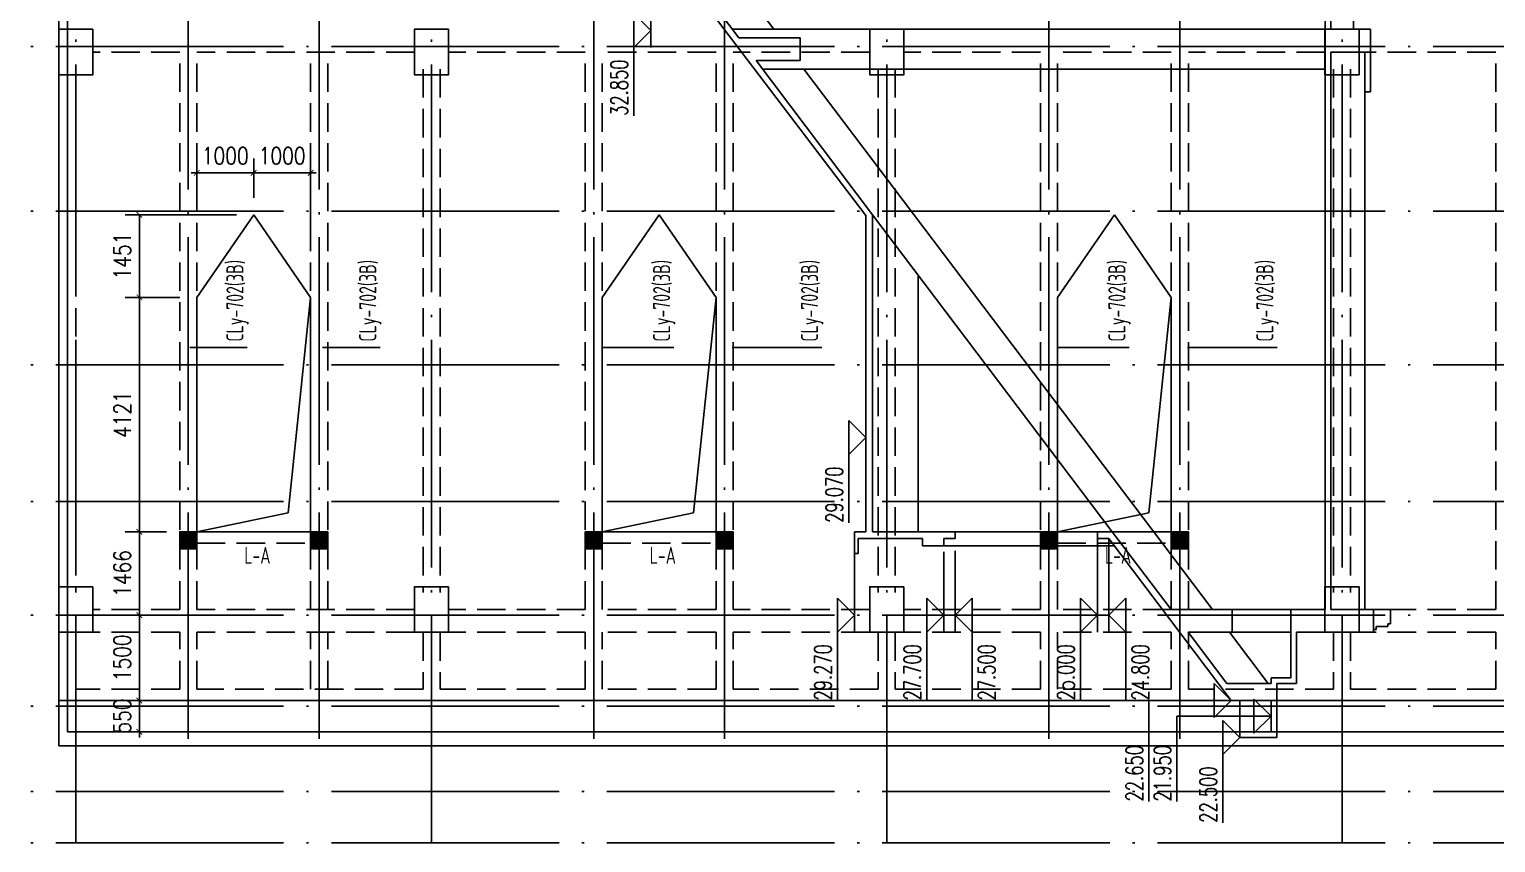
# Model space of a CAD drawing. Header units: millimetres. Extents: x 2998490 to 15040601, y 444546 to 7822218.
# Drawn here: x 14618199 to 14643967, y 7445837 to 7460137 of the extents above; entities that cross this region are included whole.
import ezdxf

# ---------------------------------------------------------------- set-up
doc = ezdxf.new("R2010")
doc.units = ezdxf.units.MM
doc.header["$LTSCALE"] = 2000
doc.linetypes.add('DASH', pattern=[0.35, 0.25, -0.1])
doc.linetypes.add('DOTE', pattern=[2.42, 2, -0.2, 0.02, -0.2])
for name, color, linetype in [('3-AXIS', 3, 'Continuous'), ('3-ban', 84, 'Continuous'), ('3-column-DOWN', 232, 'Continuous'), ('3-dote', 43, 'DOTE'), ('3-liang-R截面-X', 50, 'Continuous'), ('3-liang-R截面-Y', 70, 'Continuous'), ('3-liang-s-1', 44, 'Continuous'), ('3-liang-xu', 120, 'DASH')]:
    doc.layers.add(name, color=color, linetype=linetype)
doc.styles.add('_TCH_DIM', font='SIMPLEX', dxfattribs={"bigfont": 'GBCBIG'})
doc.styles.add('DIM_FONT', font='SIMPLEX', dxfattribs={"width": 0.8, "bigfont": 'HZTXT'})
doc.styles.add('TSSD_Rein', font='Tssdeng.shx', dxfattribs={"width": 0.7, "bigfont": 'hztxt.shx'})
doc.dimstyles.new('DIMN100', dxfattribs={"dimtxt": 300, "dimasz": 100, "dimexe": 250, "dimexo": 300, "dimgap": 150, "dimtad": 1, "dimdec": 0, "dimzin": 0, "dimdsep": 46, "dimtxsty": 'DIM_FONT', "dimblk": 'ARCHTICK', "dimcen": 0.09, "dimclrt": 7, "dimazin": 2, "dimtfac": 1, "dimtdec": 0, "dimtix": 1, "dimtmove": 2, "dimatfit": 3, "dimldrblk": 'ARCHTICK', "dimfxl": 0, "dimtolj": 1, "dimtzin": 0, "dimarcsym": 0})

# ---------------------------------------------------------------- blocks, each defined once
blk = doc.blocks.new('_ArchTick')
at = {"color": 0, "linetype": 'ByBlock', "const_width": 0.15}
blk.add_lwpolyline([(-0.5, -0.5), (0.5, 0.5)], dxfattribs=at)
blk = doc.blocks.new('*D861')
at = {"layer": '3-ban', "color": 0, "lineweight": -2}
for p, q in [((14620612, 7451303), (14619882, 7451303)), ((14620132, 7449837), (14620132, 7451303)), ((14620612, 7449837), (14619882, 7449837))]:
    blk.add_line(p, q, dxfattribs=at)
at = {"layer": 'Defpoints', "color": 0}
for p in [(14620132, 7451303), (14620912, 7451303), (14620912, 7449837)]:
    blk.add_point(p, dxfattribs=at)
at = {"layer": '3-ban', "color": 0, "lineweight": -2, "xscale": 100, "yscale": 100, "zscale": 100}
for p, rotation in [((14620132, 7451303), 90), ((14620132, 7449837), 270)]:
    blk.add_blockref('_ArchTick', p, dxfattribs=dict(at, rotation=rotation))
at = {"layer": '3-ban', "color": 7, "insert": (14619832, 7450570), "char_height": 300, "attachment_point": 5, "rotation": 90, "style": 'DIM_FONT'}
blk.add_mtext('\\A1;1466', dxfattribs=at)
blk = doc.blocks.new('*D862')
at = {"layer": '3-ban', "color": 0, "lineweight": -2}
for p, q in [((14620842, 7455424), (14619882, 7455424)), ((14620132, 7451303), (14620132, 7455424)), ((14620612, 7451303), (14619882, 7451303))]:
    blk.add_line(p, q, dxfattribs=at)
at = {"layer": 'Defpoints', "color": 0}
for p in [(14620132, 7455424), (14621142, 7455424), (14620912, 7451303)]:
    blk.add_point(p, dxfattribs=at)
at = {"layer": '3-ban', "color": 0, "lineweight": -2, "xscale": 100, "yscale": 100, "zscale": 100}
for p, rotation in [((14620132, 7455424), 90), ((14620132, 7451303), 270)]:
    blk.add_blockref('_ArchTick', p, dxfattribs=dict(at, rotation=rotation))
at = {"layer": '3-ban', "color": 7, "insert": (14619832, 7453363), "char_height": 300, "attachment_point": 5, "rotation": 90, "style": 'DIM_FONT'}
blk.add_mtext('\\A1;4121', dxfattribs=at)
blk = doc.blocks.new('*D863')
at = {"layer": '3-ban', "color": 0, "lineweight": -2}
for p, q in [((14621842, 7456875), (14619882, 7456875)), ((14620132, 7455424), (14620132, 7456875)), ((14620842, 7455424), (14619882, 7455424))]:
    blk.add_line(p, q, dxfattribs=at)
at = {"layer": 'Defpoints', "color": 0}
for p in [(14620132, 7456875), (14622142, 7456875), (14621142, 7455424)]:
    blk.add_point(p, dxfattribs=at)
at = {"layer": '3-ban', "color": 0, "lineweight": -2, "xscale": 100, "yscale": 100, "zscale": 100}
for p, rotation in [((14620132, 7456875), 90), ((14620132, 7455424), 270)]:
    blk.add_blockref('_ArchTick', p, dxfattribs=dict(at, rotation=rotation))
at = {"layer": '3-ban', "color": 7, "insert": (14619832, 7456150), "char_height": 300, "attachment_point": 5, "rotation": 90, "style": 'DIM_FONT'}
blk.add_mtext('\\A1;1451', dxfattribs=at)
blk = doc.blocks.new('*D864')
at = {"layer": '3-ban', "color": 0, "lineweight": -2}
for p, q in [((14621142, 7457175), (14621142, 7457864)), ((14622142, 7457175), (14622142, 7457864)), ((14621142, 7457614), (14621042, 7457614)), ((14621142, 7457614), (14622142, 7457614)), ((14622142, 7457614), (14622242, 7457614))]:
    blk.add_line(p, q, dxfattribs=at)
at = {"layer": 'Defpoints', "color": 0}
for p in [(14622142, 7457614), (14621142, 7456875), (14622142, 7456875)]:
    blk.add_point(p, dxfattribs=at)
at = {"layer": '3-ban', "color": 0, "lineweight": -2, "xscale": 100, "yscale": 100, "zscale": 100}
blk.add_blockref('_ArchTick', (14621142, 7457614), dxfattribs=at)
at = {"layer": '3-ban', "color": 0, "lineweight": -2, "xscale": 100, "yscale": 100, "zscale": 100, "rotation": 180}
blk.add_blockref('_ArchTick', (14622142, 7457614), dxfattribs=at)
at = {"layer": '3-ban', "color": 7, "insert": (14621642, 7457914), "char_height": 300, "attachment_point": 5, "style": 'DIM_FONT'}
blk.add_mtext('\\A1;1000', dxfattribs=at)
blk = doc.blocks.new('*D865')
at = {"layer": '3-ban', "color": 0, "lineweight": -2}
for p, q in [((14622142, 7457175), (14622142, 7457864)), ((14623142, 7456675), (14623142, 7457864)), ((14622142, 7457614), (14622042, 7457614)), ((14622142, 7457614), (14623142, 7457614)), ((14623142, 7457614), (14623242, 7457614))]:
    blk.add_line(p, q, dxfattribs=at)
at = {"layer": 'Defpoints', "color": 0}
for p in [(14623142, 7457614), (14622142, 7456875), (14623142, 7456375)]:
    blk.add_point(p, dxfattribs=at)
at = {"layer": '3-ban', "color": 0, "lineweight": -2, "xscale": 100, "yscale": 100, "zscale": 100}
blk.add_blockref('_ArchTick', (14622142, 7457614), dxfattribs=at)
at = {"layer": '3-ban', "color": 0, "lineweight": -2, "xscale": 100, "yscale": 100, "zscale": 100, "rotation": 180}
blk.add_blockref('_ArchTick', (14623142, 7457614), dxfattribs=at)
at = {"layer": '3-ban', "color": 7, "insert": (14622642, 7457914), "char_height": 300, "attachment_point": 5, "style": 'DIM_FONT'}
blk.add_mtext('\\A1;1000', dxfattribs=at)
blk = doc.blocks.new('*D1474')
at = {"layer": '3-ban', "color": 0, "lineweight": -2}
for p, q in [((14620692, 7449837), (14619882, 7449837)), ((14620132, 7449837), (14620132, 7448337)), ((14620692, 7448337), (14619882, 7448337))]:
    blk.add_line(p, q, dxfattribs=at)
at = {"layer": 'Defpoints', "color": 0}
for p in [(14620992, 7449837), (14620132, 7448337), (14620992, 7448337)]:
    blk.add_point(p, dxfattribs=at)
at = {"layer": '3-ban', "color": 0, "lineweight": -2, "xscale": 100, "yscale": 100, "zscale": 100}
for p, rotation in [((14620132, 7449837), 90), ((14620132, 7448337), 270)]:
    blk.add_blockref('_ArchTick', p, dxfattribs=dict(at, rotation=rotation))
at = {"layer": '3-ban', "color": 7, "insert": (14619832, 7449087), "char_height": 300, "attachment_point": 5, "rotation": 90, "style": 'DIM_FONT'}
blk.add_mtext('\\A1;1500', dxfattribs=at)
blk = doc.blocks.new('*D1475')
at = {"layer": '3-ban', "color": 0, "lineweight": -2}
for p, q in [((14620692, 7448337), (14619882, 7448337)), ((14620132, 7448337), (14620132, 7448437)), ((14620132, 7448337), (14620132, 7447787)), ((14620603, 7447787), (14619882, 7447787)), ((14620132, 7447787), (14620132, 7447687))]:
    blk.add_line(p, q, dxfattribs=at)
at = {"layer": 'Defpoints', "color": 0}
for p in [(14620992, 7448337), (14620132, 7447787), (14620903, 7447787)]:
    blk.add_point(p, dxfattribs=at)
at = {"layer": '3-ban', "color": 0, "lineweight": -2, "xscale": 100, "yscale": 100, "zscale": 100}
for p, rotation in [((14620132, 7448337), 270), ((14620132, 7447787), 90)]:
    blk.add_blockref('_ArchTick', p, dxfattribs=dict(at, rotation=rotation))
at = {"layer": '3-ban', "color": 7, "insert": (14619832, 7448062), "char_height": 300, "attachment_point": 5, "rotation": 90, "style": 'DIM_FONT'}
blk.add_mtext('\\A1;550', dxfattribs=at)
blk = doc.blocks.new('wp')
at = {"layer": '3-ban'}
for p, q in [((14071214, 7460441), (14069414, 7460441)), ((14070914, 7460141), (14070614, 7460441)), ((14070914, 7460141), (14071214, 7460441)), ((14072636, 7460141), (14070614, 7460141)), ((14070936, 7457979), (14072636, 7459263)), ((14074336, 7457979), (14072636, 7459263)), ((14070936, 7458706), (14070936, 7448291)), ((14074336, 7458731), (14074336, 7448291)), ((14070236, 7458177), (14070236, 7448291)), ((14075036, 7458202), (14075036, 7448291)), ((14060736, 7450272), (14070236, 7457450)), ((14084536, 7450272), (14075036, 7457450)), ((14060936, 7456862), (14059136, 7456862)), ((14060636, 7456562), (14060336, 7456862)), ((14060636, 7456562), (14060936, 7456862)), ((14061982, 7456562), (14060336, 7456562)), ((14064059, 7456662), (14062259, 7456662)), ((14063759, 7456362), (14063459, 7456662)), ((14063759, 7456362), (14064059, 7456662)), ((14065106, 7456362), (14063459, 7456362)), ((14062102, 7452032), (14067674, 7456242)), ((14083169, 7452032), (14077597, 7456242)), ((14060936, 7455291), (14059136, 7455291)), ((14060636, 7454991), (14060336, 7455291)), ((14060636, 7454991), (14060936, 7455291)), ((14062102, 7455444), (14066619, 7455444)), ((14083169, 7455444), (14078653, 7455444)), ((14061752, 7454991), (14060336, 7454991)), ((14060636, 7454791), (14060336, 7454491)), ((14061768, 7454791), (14060336, 7454791)), ((14060636, 7454791), (14060936, 7454491)), ((14061852, 7454991), (14061852, 7451993)), ((14062102, 7454791), (14062102, 7452291)), ((14083169, 7454791), (14083169, 7452291)), ((14083389, 7454991), (14083389, 7452016)), ((14060936, 7454491), (14059136, 7454491)), ((14060936, 7452591), (14059136, 7452591)), ((14060636, 7452291), (14060336, 7452591)), ((14060636, 7452291), (14060936, 7452591)), ((14061982, 7452291), (14060336, 7452291)), ((14060636, 7452091), (14060336, 7451791)), ((14061982, 7452091), (14060336, 7452091)), ((14060636, 7452091), (14060936, 7451791)), ((14086736, 7452045), (14085236, 7452045)), ((14086736, 7449791), (14086736, 7452045)), ((14060936, 7451791), (14059136, 7451791)), ((14059136, 7451389), (14057361, 7451389)), ((14059136, 7449941), (14059136, 7451389)), ((14086411, 7451256), (14084911, 7451256)), ((14086411, 7449241), (14086411, 7451256)), ((14058861, 7450895), (14057361, 7450895)), ((14058861, 7449241), (14058861, 7450895)), ((14059136, 7449941), (14058836, 7450241)), ((14059436, 7450241), (14058836, 7450241)), ((14059136, 7449941), (14059436, 7450241)), ((14058786, 7450091), (14056986, 7450091)), ((14058486, 7449791), (14058186, 7450091)), ((14058486, 7449791), (14058786, 7450091)), ((14059436, 7449290), (14060336, 7449970)), ((14060336, 7449922), (14060336, 7448891)), ((14060736, 7449922), (14060736, 7448891)), ((14084536, 7449922), (14084536, 7448891)), ((14085836, 7449290), (14084936, 7449970)), ((14084936, 7449922), (14084936, 7448891)), ((14086736, 7449791), (14086436, 7450091)), ((14087036, 7450091), (14086436, 7450091)), ((14086736, 7449791), (14087036, 7450091)), ((14058586, 7449791), (14059136, 7449791)), ((14086686, 7449791), (14086136, 7449791)), ((14086686, 7449791), (14086136, 7449791)), ((14058861, 7449241), (14058561, 7449541)), ((14059161, 7449541), (14058561, 7449541)), ((14058861, 7449241), (14059161, 7449541)), ((14086411, 7449241), (14086111, 7449541)), ((14086711, 7449541), (14086111, 7449541)), ((14086411, 7449241), (14086711, 7449541)), ((14060736, 7447591), (14069836, 7447591)), ((14074336, 7447791), (14070936, 7447791)), ((14084536, 7447591), (14075436, 7447591)), ((14060386, 7447441), (14060736, 7447441)), ((14084886, 7447441), (14084536, 7447441))]:
    blk.add_line(p, q, dxfattribs=at)
at = {"layer": '3-ban', "color": 2}
for p, q in [((14067661, 7456362), (14072636, 7460141)), ((14070786, 7458593), (14072636, 7459990)), ((14077611, 7456362), (14072636, 7460141)), ((14074486, 7458593), (14072636, 7459990)), ((14070786, 7457515), (14070786, 7458593)), ((14074486, 7457515), (14074486, 7458593)), ((14067674, 7456242), (14070386, 7458290)), ((14070386, 7457515), (14070386, 7458290)), ((14074886, 7457515), (14074886, 7458290)), ((14077597, 7456242), (14074886, 7458290)), ((14070386, 7457515), (14070786, 7457515)), ((14074886, 7457515), (14074486, 7457515)), ((14061722, 7456562), (14061722, 7456499)), ((14061722, 7456562), (14062102, 7456562)), ((14062102, 7456562), (14062102, 7456362)), ((14083169, 7456562), (14083169, 7456362)), ((14083549, 7456562), (14083169, 7456562)), ((14083549, 7456562), (14083549, 7456499)), ((14061722, 7456499), (14061982, 7456499)), ((14061982, 7455366), (14061982, 7456499)), ((14067661, 7456362), (14062102, 7456362)), ((14077611, 7456362), (14083169, 7456362)), ((14083549, 7456499), (14083289, 7456499)), ((14083289, 7455366), (14083289, 7456499)), ((14062102, 7454791), (14062102, 7456242)), ((14067674, 7456242), (14062102, 7456242)), ((14077597, 7456242), (14083169, 7456242)), ((14083169, 7454791), (14083169, 7456242)), ((14061982, 7455366), (14061852, 7455366)), ((14061852, 7454991), (14061852, 7455366)), ((14083289, 7455366), (14083419, 7455366)), ((14083419, 7454991), (14083419, 7455366)), ((14061852, 7454991), (14061982, 7454991)), ((14061982, 7454991), (14061982, 7454791)), ((14061982, 7454791), (14062102, 7454791)), ((14083289, 7454791), (14083169, 7454791)), ((14083289, 7454991), (14083289, 7454791)), ((14083419, 7454991), (14083289, 7454991)), ((14061982, 7452091), (14061982, 7452291)), ((14061982, 7452291), (14062102, 7452291)), ((14062102, 7452032), (14062102, 7452291)), ((14083169, 7452032), (14083169, 7452291)), ((14083289, 7452291), (14083169, 7452291)), ((14083289, 7452091), (14083289, 7452291)), ((14059136, 7449941), (14061982, 7452091)), ((14060736, 7450999), (14062102, 7452032)), ((14084536, 7450999), (14083169, 7452032)), ((14086136, 7449941), (14083289, 7452091)), ((14060736, 7449922), (14060736, 7450999)), ((14084536, 7449922), (14084536, 7450999)), ((14084536, 7449922), (14084536, 7450999)), ((14059436, 7450017), (14060336, 7450697)), ((14060336, 7449922), (14060336, 7450697)), ((14084936, 7449922), (14084936, 7450697)), ((14085836, 7450017), (14084936, 7450697)), ((14059136, 7449941), (14059136, 7449241)), ((14059436, 7450017), (14059436, 7449241)), ((14060336, 7449922), (14060736, 7449922)), ((14084936, 7449922), (14084536, 7449922)), ((14085836, 7450017), (14085836, 7449241)), ((14086136, 7449941), (14086136, 7449241)), ((14058486, 7449791), (14058486, 7449141)), ((14058486, 7449791), (14058586, 7449791)), ((14058586, 7449791), (14058586, 7449241)), ((14086686, 7449791), (14086686, 7449241)), ((14086786, 7449791), (14086686, 7449791)), ((14086786, 7449791), (14086786, 7449141)), ((14059436, 7449141), (14058486, 7449141)), ((14059136, 7449241), (14058586, 7449241)), ((14059536, 7449241), (14059436, 7449241)), ((14059436, 7449141), (14059436, 7448791)), ((14059536, 7449241), (14059536, 7448891)), ((14085736, 7449241), (14085836, 7449241)), ((14085736, 7449241), (14085736, 7448891)), ((14085836, 7449141), (14086786, 7449141)), ((14085836, 7449141), (14085836, 7448791)), ((14086136, 7449241), (14086686, 7449241)), ((14060736, 7448891), (14059536, 7448891)), ((14060736, 7448891), (14060736, 7448291)), ((14084536, 7448891), (14085736, 7448891)), ((14084536, 7448891), (14084536, 7448291)), ((14060336, 7448791), (14059436, 7448791)), ((14060336, 7447441), (14060336, 7448791)), ((14084936, 7447441), (14084936, 7448791)), ((14084936, 7448791), (14085836, 7448791)), ((14076986, 7448291), (14060736, 7448291)), ((14060736, 7448191), (14060736, 7447141)), ((14070536, 7448191), (14060736, 7448191)), ((14070536, 7448191), (14070536, 7447591)), ((14070936, 7448191), (14070936, 7447491)), ((14074336, 7448191), (14070936, 7448191)), ((14074336, 7448191), (14074336, 7447491)), ((14084536, 7448191), (14074736, 7448191)), ((14074736, 7448191), (14074736, 7447591)), ((14084536, 7448291), (14076986, 7448291)), ((14084536, 7448191), (14084536, 7447141)), ((14069836, 7447591), (14070536, 7447591)), ((14069836, 7447591), (14069836, 7447491)), ((14069836, 7447591), (14069836, 7447491)), ((14075436, 7447591), (14074736, 7447591)), ((14075436, 7447591), (14075436, 7447491)), ((14075436, 7447491), (14075436, 7447591)), ((14060336, 7447441), (14060386, 7447441)), ((14060386, 7447441), (14060386, 7447391)), ((14060436, 7447391), (14060386, 7447391)), ((14060436, 7447391), (14060436, 7447191)), ((14069836, 7447491), (14070936, 7447491)), ((14075436, 7447491), (14074336, 7447491)), ((14084836, 7447391), (14084886, 7447391)), ((14084836, 7447391), (14084836, 7447191)), ((14084886, 7447441), (14084886, 7447391)), ((14084936, 7447441), (14084886, 7447441)), ((14060486, 7447191), (14060436, 7447191)), ((14060486, 7447191), (14060486, 7447141)), ((14060736, 7447141), (14060486, 7447141)), ((14084536, 7447141), (14084786, 7447141)), ((14084786, 7447191), (14084836, 7447191)), ((14084786, 7447191), (14084786, 7447141))]:
    blk.add_line(p, q, dxfattribs=at)
at = {"layer": '3-ban', "style": '_TCH_DIM', "width": 0.705882}
for s, p in [('32.850', (14069414, 7460546)), ('29.270', (14059136, 7456967)), ('29.070', (14062259, 7456767)), ('27.700', (14059136, 7455396)), ('27.500', (14059136, 7454089)), ('25.000', (14059136, 7452696)), ('22.500', (14085236, 7452150)), ('22.650', (14057361, 7451494)), ('24.800', (14059136, 7451389)), ('21.950', (14084911, 7451361)), ('21.950', (14057361, 7451000)), ('22.500', (14056986, 7450196))]:
    blk.add_text(s, height=297.5, dxfattribs=at).set_placement(p)

msp = doc.modelspace()

# ---------------------------------------------------------------- hatches: boundary and pattern name
at = {"layer": '3-ban'}
for points in [[(14620841.9, 7451003), (14621141.9, 7451003), (14621141.9, 7451303), (14620841.9, 7451303)], [(14623141.9, 7451003), (14623441.9, 7451003), (14623441.9, 7451303), (14623141.9, 7451303)], [(14627966.9, 7451003), (14628266.9, 7451003), (14628266.9, 7451303), (14627966.9, 7451303)], [(14630266.9, 7451003), (14630566.9, 7451003), (14630566.9, 7451303), (14630266.9, 7451303)], [(14635966.9, 7451003), (14636266.9, 7451003), (14636266.9, 7451303), (14635966.9, 7451303)], [(14638266.9, 7451003), (14638566.9, 7451003), (14638566.9, 7451303), (14638266.9, 7451303)]]:
    msp.add_hatch(color=8, dxfattribs=at).paths.add_polyline_path(points)

# ---------------------------------------------------------------- linework, layer by layer
at = {"layer": '3-AXIS', "color": 15, "linetype": 'DOTE'}
for p, q in [((14619016.8, 7445836.7), (14619016.8, 7476351.2)), ((14625266.8, 7445836.7), (14625266.8, 7476351.2)), ((14633266.8, 7445836.7), (14633266.8, 7476351.2)), ((14641266.8, 7445836.7), (14641266.8, 7476351.2)), ((14695266.8, 7459836.7), (14614408.5, 7459836.7)), ((14695266.8, 7456936.7), (14614408.5, 7456936.7)), ((14695266.8, 7454236.7), (14614408.5, 7454236.7)), ((14695266.8, 7451836.7), (14614408.5, 7451836.7)), ((14695266.8, 7449836.7), (14614408.5, 7449836.7)), ((14695266.8, 7448236.7), (14614408.5, 7448236.7)), ((14695266.8, 7446736.7), (14614408.5, 7446736.7)), ((14695266.8, 7445836.7), (14614408.5, 7445836.7))]:
    msp.add_line(p, q, dxfattribs=at)
at = {"layer": '3-ban'}
for points in [[(14620841.9, 7451003), (14621141.9, 7451003), (14621141.9, 7451303), (14620841.9, 7451303)], [(14623141.9, 7451003), (14623441.9, 7451003), (14623441.9, 7451303), (14623141.9, 7451303)], [(14627966.9, 7451003), (14628266.9, 7451003), (14628266.9, 7451303), (14627966.9, 7451303)], [(14630266.9, 7451003), (14630566.9, 7451003), (14630566.9, 7451303), (14630266.9, 7451303)], [(14635966.9, 7451003), (14636266.9, 7451003), (14636266.9, 7451303), (14635966.9, 7451303)], [(14638266.9, 7451003), (14638566.9, 7451003), (14638566.9, 7451303), (14638266.9, 7451303)]]:
    msp.add_lwpolyline(points, close=True, dxfattribs=at)
at = {"layer": '3-column-DOWN'}
for points in [[(14619316.9, 7460136.7), (14618716.9, 7460136.7), (14618716.9, 7459336.7), (14619316.9, 7459336.7)], [(14625566.9, 7460136.7), (14624966.9, 7460136.7), (14624966.9, 7459336.7), (14625566.9, 7459336.7)], [(14633566.9, 7460136.7), (14632966.9, 7460136.7), (14632966.9, 7459336.7), (14633566.9, 7459336.7)], [(14641566.9, 7460136.7), (14640966.9, 7460136.7), (14640966.9, 7459336.7), (14641566.9, 7459336.7)], [(14619316.9, 7450336.7), (14618716.9, 7450336.7), (14618716.9, 7449536.7), (14619316.9, 7449536.7)], [(14625566.9, 7450336.7), (14624966.9, 7450336.7), (14624966.9, 7449536.7), (14625566.9, 7449536.7)], [(14633566.9, 7450336.7), (14632966.9, 7450336.7), (14632966.9, 7449536.7), (14633566.9, 7449536.7)], [(14641566.9, 7450336.7), (14640966.9, 7450336.7), (14640966.9, 7449536.7), (14641566.9, 7449536.7)]]:
    msp.add_lwpolyline(points, close=True, dxfattribs=at)
at = {"layer": '3-dote'}
for p, q in [((14620991.8, 7475841.9), (14620991.8, 7447660.3)), ((14623291.8, 7475841.9), (14623291.8, 7447660.3)), ((14628116.8, 7475841.9), (14628116.8, 7447660.3)), ((14630416.8, 7475841.9), (14630416.8, 7447660.3)), ((14636116.8, 7475841.9), (14636116.8, 7447660.3)), ((14638416.8, 7475841.9), (14638416.8, 7447660.3))]:
    msp.add_line(p, q, dxfattribs=at)
at = {"layer": '3-liang-R截面-Y'}
for p, q in [((14622028.6, 7454542.3), (14621019.4, 7454542.3)), ((14624362.6, 7454542.3), (14623353.4, 7454542.3)), ((14629527.4, 7454542.3), (14628252.3, 7454542.3)), ((14632127.4, 7454542.3), (14630552.3, 7454542.3)), ((14637527.4, 7454542.3), (14636252.3, 7454542.3)), ((14640127.4, 7454542.3), (14638552.3, 7454542.3))]:
    msp.add_line(p, q, dxfattribs=at)
at = {"layer": '3-liang-s-1'}
for p, q in [((14618716.9, 7447536.7), (14618716.9, 7476136.7)), ((14618866.9, 7447786.7), (14618866.9, 7475886.7)), ((14618866.9, 7448336.7), (14682766.9, 7448336.7)), ((14618866.9, 7447786.7), (14683316.9, 7447786.7)), ((14618716.9, 7447536.7), (14683566.8, 7447536.7))]:
    msp.add_line(p, q, dxfattribs=at)
at = {"layer": '3-liang-s-1', "ltscale": 3}
for points in [[(14622141.9, 7456875.2), (14623141.9, 7455423.9), (14623141.9, 7451303), (14621141.9, 7451303), (14621141.9, 7455423.9)], [(14629266.9, 7456875.2), (14630266.9, 7455423.9), (14630266.9, 7451303), (14628266.9, 7451303), (14628266.9, 7455423.9)], [(14637266.9, 7456875.2), (14638266.9, 7455423.9), (14638266.9, 7451303), (14636266.9, 7451303), (14636266.9, 7455423.9)]]:
    msp.add_lwpolyline(points, close=True, dxfattribs=at)
at = {"layer": '3-liang-s-1'}
for points in [[(14623141.9, 7455423.9), (14622745.5, 7451637), (14621141.9, 7451303)], [(14630266.9, 7455423.9), (14629870.5, 7451637), (14628266.9, 7451303)], [(14638266.9, 7455423.9), (14637870.5, 7451637), (14636266.9, 7451303)]]:
    msp.add_lwpolyline(points, dxfattribs=at)
at = {"layer": '3-liang-xu'}
for p, q in [((14638266.9, 7460136.7), (14636266.9, 7460136.7)), ((14620841.9, 7459736.7), (14619316.9, 7459736.7)), ((14620841.9, 7449936.7), (14620841.9, 7459736.7)), ((14624966.9, 7459736.7), (14621141.9, 7459736.7)), ((14621141.9, 7449936.7), (14621141.9, 7459736.7)), ((14623141.9, 7449936.7), (14623141.9, 7459736.7)), ((14623441.9, 7449936.7), (14623441.9, 7459736.7)), ((14627966.9, 7459736.7), (14625566.9, 7459736.7)), ((14627966.9, 7449936.7), (14627966.9, 7459736.7)), ((14630266.9, 7459736.7), (14628266.9, 7459736.7)), ((14628266.9, 7449936.7), (14628266.9, 7459736.7)), ((14630266.9, 7449936.7), (14630266.9, 7459736.7)), ((14632966.9, 7459736.7), (14630566.9, 7459736.7)), ((14630566.9, 7449936.7), (14630566.9, 7459736.7)), ((14635966.9, 7459736.7), (14633566.9, 7459736.7)), ((14635966.9, 7449936.7), (14635966.9, 7459736.7)), ((14638266.9, 7459736.7), (14636266.9, 7459736.7)), ((14636266.9, 7449936.7), (14636266.9, 7459736.7)), ((14638266.9, 7449936.7), (14638266.9, 7459736.7)), ((14640966.9, 7459736.7), (14638566.9, 7459736.7)), ((14638566.9, 7449936.7), (14638566.9, 7459736.7)), ((14643966.9, 7459736.7), (14641566.9, 7459736.7)), ((14643966.9, 7449936.7), (14643966.9, 7459736.7)), ((14618716.9, 7459436.7), (14618716.9, 7450236.7)), ((14619016.9, 7459436.7), (14619016.9, 7450236.7)), ((14625116.9, 7459436.7), (14625116.9, 7450236.7)), ((14625416.9, 7459436.7), (14625416.9, 7450236.7)), ((14633116.9, 7459436.7), (14633116.9, 7450236.7)), ((14633416.9, 7459436.7), (14633416.9, 7450236.7)), ((14641116.9, 7459436.7), (14641116.9, 7450236.7)), ((14641416.9, 7459436.7), (14641416.9, 7450236.7)), ((14621141.9, 7451303), (14623141.9, 7451303)), ((14628266.9, 7451303), (14630266.9, 7451303)), ((14636266.9, 7451303), (14638266.9, 7451303)), ((14621141.9, 7451103), (14623141.9, 7451103)), ((14628266.9, 7451103), (14630266.9, 7451103)), ((14636266.9, 7451103), (14638266.9, 7451103)), ((14620841.9, 7449936.7), (14619316.9, 7449936.7)), ((14624966.9, 7449936.7), (14621141.9, 7449936.7)), ((14627966.9, 7449936.7), (14625566.9, 7449936.7)), ((14630266.9, 7449936.7), (14628266.9, 7449936.7)), ((14632966.9, 7449936.7), (14630566.9, 7449936.7)), ((14635966.9, 7449936.7), (14633566.9, 7449936.7)), ((14638266.9, 7449936.7), (14636266.9, 7449936.7)), ((14640966.9, 7449936.7), (14638566.9, 7449936.7)), ((14643966.9, 7449936.7), (14641566.9, 7449936.7)), ((14618716.9, 7448336.7), (14618716.9, 7449536.7)), ((14619016.9, 7449536.7), (14619016.9, 7448536.7)), ((14620841.9, 7449536.7), (14619316.9, 7449536.7)), ((14620841.9, 7448536.7), (14620841.9, 7449536.7)), ((14624966.9, 7449536.7), (14621141.9, 7449536.7)), ((14621141.9, 7448536.7), (14621141.9, 7449536.7)), ((14623141.9, 7448536.7), (14623141.9, 7449536.7)), ((14623441.9, 7448536.7), (14623441.9, 7449536.7)), ((14625116.9, 7449536.7), (14625116.9, 7448536.7)), ((14625416.9, 7449536.7), (14625416.9, 7448536.7)), ((14627966.9, 7449536.7), (14625566.9, 7449536.7)), ((14627966.9, 7448536.7), (14627966.9, 7449536.7)), ((14628266.9, 7448536.7), (14628266.9, 7449536.7)), ((14630266.9, 7449536.7), (14628266.9, 7449536.7)), ((14630266.9, 7448536.7), (14630266.9, 7449536.7)), ((14632966.9, 7449536.7), (14630566.9, 7449536.7)), ((14630566.9, 7448536.7), (14630566.9, 7449536.7)), ((14633116.9, 7449536.7), (14633116.9, 7448536.7)), ((14633416.9, 7449536.7), (14633416.9, 7448536.7)), ((14635966.9, 7449536.7), (14633566.9, 7449536.7)), ((14635966.9, 7448536.7), (14635966.9, 7449536.7)), ((14636266.9, 7448536.7), (14636266.9, 7449536.7)), ((14638266.9, 7449536.7), (14636266.9, 7449536.7)), ((14638266.9, 7448536.7), (14638266.9, 7449536.7)), ((14640966.9, 7449536.7), (14638566.9, 7449536.7)), ((14638566.9, 7448536.7), (14638566.9, 7449536.7)), ((14641116.9, 7449536.7), (14641116.9, 7448536.7)), ((14641416.9, 7449536.7), (14641416.9, 7448536.7)), ((14643966.9, 7449536.7), (14641566.9, 7449536.7)), ((14643966.9, 7448536.7), (14643966.9, 7449536.7)), ((14682766.8, 7448336.7), (14618716.9, 7448336.7)), ((14620841.9, 7448536.7), (14619016.9, 7448536.7)), ((14625116.9, 7448536.7), (14621141.9, 7448536.7)), ((14627966.9, 7448536.7), (14625416.9, 7448536.7)), ((14630266.9, 7448536.7), (14628266.9, 7448536.7)), ((14633116.9, 7448536.7), (14630566.9, 7448536.7)), ((14635966.9, 7448536.7), (14633416.9, 7448536.7)), ((14638266.9, 7448536.7), (14636266.9, 7448536.7)), ((14641116.9, 7448536.7), (14638566.9, 7448536.7)), ((14643966.9, 7448536.7), (14641416.9, 7448536.7))]:
    msp.add_line(p, q, dxfattribs=at)

# ---------------------------------------------------------------- block references
at = {"layer": '3-ban', "rotation": 90}
msp.add_blockref('wp', (22089260.7, -6610799), dxfattribs=at)

# ---------------------------------------------------------------- texts
at = {"layer": '3-liang-R截面-X', "style": 'TSSD_Rein', "width": 0.7}
for p in [(14621976.2, 7450739.6), (14629101.2, 7450739.6), (14637101.2, 7450739.6)]:
    msp.add_text('L-A', height=300, dxfattribs=at).set_placement(p)
at = {"layer": '3-liang-R截面-Y', "style": 'TSSD_Rein', "width": 0.7}
for p in [(14621961.3, 7454646.5), (14624295.2, 7454646.5), (14629460, 7454646.5), (14632060, 7454646.5), (14637460, 7454646.5), (14640060, 7454646.5)]:
    msp.add_text('CLy-702(3B)', height=300, rotation=90, dxfattribs=at).set_placement(p)

# ---------------------------------------------------------------- dimensions: what is measured, and where the dimension line sits
at = {"layer": '3-ban'}
for base, p1, p2, picture, middle in [((14622141.9, 7457614), (14621141.9, 7456875.2), (14622141.9, 7456875.2), '*D864', (14621641.9, 7457914)), ((14623141.9, 7457614), (14622141.9, 7456875.2), (14623141.9, 7456375.1), '*D865', (14622641.9, 7457914))]:
    dim = msp.add_linear_dim(base=base, p1=p1, p2=p2, dimstyle='DIMN100', dxfattribs=at)
    dim.commit()
    dim.dimension.update_dxf_attribs({"geometry": picture, "text_midpoint": middle})
for base, p1, p2, picture, middle in [((14620131.9, 7456875.2), (14621141.9, 7455423.9), (14622141.9, 7456875.2), '*D863', (14619831.9, 7456149.6)), ((14620131.9, 7455423.9), (14620912.2, 7451303), (14621141.9, 7455423.9), '*D862', (14619831.9, 7453363.5)), ((14620131.9, 7451303), (14620912.2, 7449836.7), (14620912.2, 7451303), '*D861', (14619831.9, 7450569.8)), ((14620131.9, 7448336.7), (14620991.8, 7449836.7), (14620991.8, 7448336.7), '*D1474', (14619831.9, 7449086.7)), ((14620131.9, 7447786.7), (14620991.8, 7448336.7), (14620903.2, 7447786.7), '*D1475', (14619831.9, 7448061.7))]:
    dim = msp.add_linear_dim(base=base, p1=p1, p2=p2, angle=90, dimstyle='DIMN100', dxfattribs=at)
    dim.commit()
    dim.dimension.update_dxf_attribs({"geometry": picture, "text_midpoint": middle})

doc.saveas('drawing.dxf')
